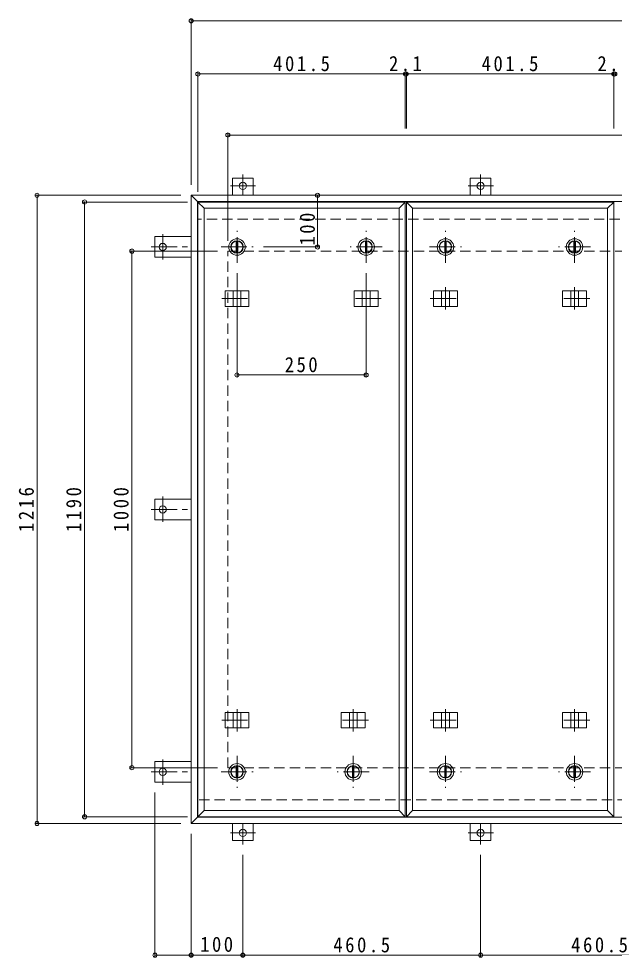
# Model space of a CAD drawing. Units: millimetres at full size, sheet at 1:10. Extents: x -2660 to 2777, y -1962 to 1732.
# Drawn here: x -2660 to -1507, y -333 to 1483 of the extents above; entities that cross this region are included whole.
import ezdxf

# ---------------------------------------------------------------- set-up
doc = ezdxf.new("R2010")
doc.units = ezdxf.units.MM
doc.header["$LTSCALE"] = 10
doc.header["$PDMODE"] = 32
doc.header["$PDSIZE"] = 8
doc.linetypes.add('CHAIN1', pattern=[8, 5, -1, 1, -1])
doc.linetypes.add('DASHED2', pattern=[3, 2, -1])
for name, color, linetype, lineweight in [('0-1_躯体', 2, 'Continuous', 9), ('0-2_仕上', 3, 'Continuous', 9), ('0-3_建具', 4, 'Continuous', 9), ('0-C', 2, 'Continuous', 9), ('0-E', 3, 'Continuous', 9), ('0-F', 7, 'Continuous', 9)]:
    doc.layers.add(name, color=color, linetype=linetype, lineweight=lineweight)
doc.styles.add('ＭＳ ゴシック', font='')
doc.styles.get('ＭＳ ゴシック').set_extended_font_data('MS Gothic')

msp = doc.modelspace()

# ---------------------------------------------------------------- linework, layer by layer
at = {"layer": '0-1_躯体', "linetype": 'DASHED2'}
for p, q in [((-295.89, 1095.44), (-2313.89, 1095.44)), ((-2254.89, 1033.44), (-354.89, 1033.44)), ((-2254.89, 33.44), (-2254.89, 1033.44)), ((-2254.89, 33.44), (-354.89, 33.44)), ((-700.52, -28.56), (-2313.89, -28.56))]:
    msp.add_line(p, q, dxfattribs=at)
at = {"layer": '0-1_躯体', "linetype": 'CHAIN1'}
for p, q in [((-1987.14, 1010.44), (-1987.14, 1072.44)), ((-1583.52, 1010.44), (-1583.52, 1072.44)), ((-1956.14, 1041.44), (-2018.14, 1041.44)), ((-1552.52, 1041.44), (-1614.52, 1041.44))]:
    msp.add_line(p, q, dxfattribs=at)
at = {"layer": '0-1_躯体'}
for p, q in [((-1988.64, 1052.84), (-1988.64, 1030.04)), ((-1985.64, 1052.84), (-1985.64, 1030.04)), ((-1585.02, 1052.84), (-1585.02, 1030.04)), ((-1582.02, 1052.84), (-1582.02, 1030.04))]:
    msp.add_line(p, q, dxfattribs=at)
for centre, radius in [((-1987.14, 1041.44), 16), ((-1583.52, 1041.44), 16), ((-1987.14, 1041.44), 12), ((-1987.14, 1041.44), 11.5), ((-1583.52, 1041.44), 12), ((-1583.52, 1041.44), 11.5)]:
    msp.add_circle(centre, radius, dxfattribs=at)
at = {"layer": '0-2_仕上'}
for p, q in [((-2312.89, 1128.44), (-2300.89, 1116.44)), ((-2312.89, 1128.44), (-1911.39, 1128.44)), ((-2312.89, -61.56), (-2312.89, 1128.44)), ((-1923.39, 1116.44), (-1911.39, 1128.44)), ((-1911.39, 1128.44), (-1911.39, -61.56)), ((-1909.27, 1128.44), (-1897.27, 1116.44)), ((-1909.27, 1128.44), (-1507.77, 1128.44)), ((-1909.27, -61.56), (-1909.27, 1128.44)), ((-1519.77, 1116.44), (-1507.77, 1128.44)), ((-1507.77, 1128.44), (-1507.77, -61.56)), ((-2300.89, 1116.44), (-1923.39, 1116.44)), ((-2300.89, -49.56), (-2300.89, 1116.44)), ((-1923.39, 1116.44), (-1923.39, -49.56)), ((-1897.27, 1116.44), (-1519.77, 1116.44)), ((-1897.27, -49.56), (-1897.27, 1116.44)), ((-1519.77, 1116.44), (-1519.77, -49.56)), ((-2312.89, -61.56), (-2300.89, -49.56)), ((-1909.27, -61.56), (-1897.27, -49.56)), ((-1911.39, -61.56), (-2312.89, -61.56)), ((-1507.77, -61.56), (-1909.27, -61.56))]:
    msp.add_line(p, q, dxfattribs=at)
for points in [[(-1911.39, -61.56), (-1923.39, -49.56), (-2300.89, -49.56)], [(-1507.77, -61.56), (-1519.77, -49.56), (-1897.27, -49.56)]]:
    msp.add_lwpolyline(points, dxfattribs=at)
at = {"layer": '0-3_建具', "color": 2}
for p, q in [((-2325.89, 1141.44), (-2313.89, 1129.44)), ((-283.89, 1141.44), (-2325.89, 1141.44)), ((-2325.89, -74.56), (-2325.89, 1141.44)), ((-295.89, 1129.44), (-2313.89, 1129.44)), ((-2313.89, -62.56), (-2313.89, 1129.44)), ((-2325.89, -74.56), (-2313.89, -62.56)), ((-295.89, -62.56), (-2313.89, -62.56)), ((-283.89, -74.56), (-2325.89, -74.56))]:
    msp.add_line(p, q, dxfattribs=at)
at = {"layer": '0-3_建具', "linetype": 'CHAIN1'}
for p, q in [((-2237.14, 963.56), (-2237.14, 920.32)), ((-1987.14, 963.56), (-1987.14, 920.32)), ((-1833.52, 963.56), (-1833.52, 920.32)), ((-1583.52, 963.56), (-1583.52, 920.32)), ((-2266.55, 941.44), (-2207.73, 941.44)), ((-1957.73, 941.44), (-2016.55, 941.44)), ((-1862.93, 941.44), (-1804.11, 941.44)), ((-1554.11, 941.44), (-1612.93, 941.44)), ((-2237.14, 103.32), (-2237.14, 146.56)), ((-2012.14, 103.32), (-2012.14, 146.56)), ((-1833.52, 103.32), (-1833.52, 146.56)), ((-1583.52, 103.32), (-1583.52, 146.56)), ((-2266.55, 125.44), (-2207.73, 125.44)), ((-1982.73, 125.44), (-2041.55, 125.44)), ((-1862.93, 125.44), (-1804.11, 125.44)), ((-1554.11, 125.44), (-1612.93, 125.44))]:
    msp.add_line(p, q, dxfattribs=at)
at = {"layer": '0-3_建具'}
for p, q in [((-2260.23, 956.44), (-2260.23, 926.44)), ((-2260.23, 956.44), (-2214.06, 956.44)), ((-2244.64, 956.44), (-2244.64, 926.44)), ((-2229.64, 956.44), (-2229.64, 926.44)), ((-2214.06, 956.44), (-2214.06, 926.44)), ((-1964.06, 956.44), (-2010.23, 956.44)), ((-2010.23, 956.44), (-2010.23, 926.44)), ((-1994.64, 956.44), (-1994.64, 926.44)), ((-1979.64, 956.44), (-1979.64, 926.44)), ((-1964.06, 956.44), (-1964.06, 926.44)), ((-1856.61, 956.44), (-1856.61, 926.44)), ((-1856.61, 956.44), (-1810.43, 956.44)), ((-1841.02, 956.44), (-1841.02, 926.44)), ((-1826.02, 956.44), (-1826.02, 926.44)), ((-1810.43, 956.44), (-1810.43, 926.44)), ((-1560.43, 956.44), (-1606.61, 956.44)), ((-1606.61, 956.44), (-1606.61, 926.44)), ((-1591.02, 956.44), (-1591.02, 926.44)), ((-1576.02, 956.44), (-1576.02, 926.44)), ((-1560.43, 956.44), (-1560.43, 926.44)), ((-2260.23, 926.44), (-2214.06, 926.44)), ((-1964.06, 926.44), (-2010.23, 926.44)), ((-1856.61, 926.44), (-1810.43, 926.44)), ((-1560.43, 926.44), (-1606.61, 926.44)), ((-2260.23, 110.44), (-2260.23, 140.44)), ((-2260.23, 140.44), (-2214.06, 140.44)), ((-2244.64, 110.44), (-2244.64, 140.44)), ((-2229.64, 110.44), (-2229.64, 140.44)), ((-2214.06, 110.44), (-2214.06, 140.44)), ((-1989.06, 140.44), (-2035.23, 140.44)), ((-2035.23, 110.44), (-2035.23, 140.44)), ((-2019.64, 110.44), (-2019.64, 140.44)), ((-2004.64, 110.44), (-2004.64, 140.44)), ((-1989.06, 110.44), (-1989.06, 140.44)), ((-1856.61, 110.44), (-1856.61, 140.44)), ((-1856.61, 140.44), (-1810.43, 140.44)), ((-1841.02, 110.44), (-1841.02, 140.44)), ((-1826.02, 110.44), (-1826.02, 140.44)), ((-1810.43, 110.44), (-1810.43, 140.44)), ((-1560.43, 140.44), (-1606.61, 140.44)), ((-1606.61, 110.44), (-1606.61, 140.44)), ((-1591.02, 110.44), (-1591.02, 140.44)), ((-1576.02, 110.44), (-1576.02, 140.44)), ((-1560.43, 110.44), (-1560.43, 140.44)), ((-2260.23, 110.44), (-2214.06, 110.44)), ((-1989.06, 110.44), (-2035.23, 110.44)), ((-1856.61, 110.44), (-1810.43, 110.44)), ((-1560.43, 110.44), (-1606.61, 110.44))]:
    msp.add_line(p, q, dxfattribs=at)
at = {"layer": '0-C', "linetype": 'CHAIN1'}
for p, q in [((-2237.14, 1010.44), (-2237.14, 1072.44)), ((-1833.52, 1010.44), (-1833.52, 1072.44)), ((-2268.14, 1041.44), (-2206.14, 1041.44)), ((-1864.52, 1041.44), (-1802.52, 1041.44)), ((-2237.14, 56.44), (-2237.14, -5.56)), ((-2012.14, 56.44), (-2012.14, -5.56)), ((-1833.52, 56.44), (-1833.52, -5.56)), ((-1583.52, 56.44), (-1583.52, -5.56)), ((-2268.14, 25.44), (-2206.14, 25.44)), ((-1981.14, 25.44), (-2043.14, 25.44)), ((-1864.52, 25.44), (-1802.52, 25.44)), ((-1552.52, 25.44), (-1614.52, 25.44))]:
    msp.add_line(p, q, dxfattribs=at)
at = {"layer": '0-C'}
for p, q in [((-2238.64, 1052.84), (-2238.64, 1030.04)), ((-2235.64, 1052.84), (-2235.64, 1030.04)), ((-1835.02, 1052.84), (-1835.02, 1030.04)), ((-1832.02, 1052.84), (-1832.02, 1030.04)), ((-2238.64, 14.04), (-2238.64, 36.84)), ((-2235.64, 14.04), (-2235.64, 36.84)), ((-2013.64, 14.04), (-2013.64, 36.84)), ((-2010.64, 14.04), (-2010.64, 36.84)), ((-1835.02, 14.04), (-1835.02, 36.84)), ((-1832.02, 14.04), (-1832.02, 36.84)), ((-1585.02, 14.04), (-1585.02, 36.84)), ((-1582.02, 14.04), (-1582.02, 36.84))]:
    msp.add_line(p, q, dxfattribs=at)
for centre, radius in [((-2237.14, 1041.44), 16), ((-1833.52, 1041.44), 16), ((-2237.14, 1041.44), 12), ((-2237.14, 1041.44), 11.5), ((-1833.52, 1041.44), 12), ((-1833.52, 1041.44), 11.5), ((-2237.14, 25.44), 16), ((-2237.14, 25.44), 12), ((-2237.14, 25.44), 11.5), ((-2012.14, 25.44), 16), ((-2012.14, 25.44), 12), ((-2012.14, 25.44), 11.5), ((-1833.52, 25.44), 16), ((-1833.52, 25.44), 12), ((-1833.52, 25.44), 11.5), ((-1583.52, 25.44), 16), ((-1583.52, 25.44), 12), ((-1583.52, 25.44), 11.5)]:
    msp.add_circle(centre, radius, dxfattribs=at)
at = {"layer": '0-E', "linetype": 'CHAIN1'}
for p, q in [((-2225.89, 1181.8), (-2225.89, 1141.64)), ((-1765.39, 1181.8), (-1765.39, 1141.64)), ((-2201.05, 1159.64), (-2249.94, 1159.64)), ((-1740.55, 1159.64), (-1789.44, 1159.64)), ((-2381.09, 1066.28), (-2381.09, 1017.39)), ((-2403.25, 1041.44), (-2325.89, 1041.44)), ((-2381.09, 558.28), (-2381.09, 509.39)), ((-2403.25, 533.44), (-2325.89, 533.44)), ((-2381.09, 0.6), (-2381.09, 49.49)), ((-2403.25, 25.44), (-2325.89, 25.44)), ((-2225.89, -114.92), (-2225.89, -74.76)), ((-1765.39, -114.92), (-1765.39, -74.76)), ((-2201.05, -92.76), (-2249.94, -92.76)), ((-1740.55, -92.76), (-1789.44, -92.76))]:
    msp.add_line(p, q, dxfattribs=at)
at = {"layer": '0-E'}
for p, q in [((-2205.89, 1174.64), (-2245.89, 1174.64)), ((-2245.89, 1141.44), (-2245.89, 1174.64)), ((-2205.89, 1141.44), (-2205.89, 1174.64)), ((-1785.39, 1141.44), (-1785.39, 1174.64)), ((-1745.39, 1174.64), (-1785.39, 1174.64)), ((-1745.39, 1141.44), (-1745.39, 1174.64)), ((-2396.09, 1061.44), (-2396.09, 1021.44)), ((-2325.89, 1061.44), (-2396.09, 1061.44)), ((-2325.89, 1021.44), (-2396.09, 1021.44)), ((-2396.09, 553.44), (-2396.09, 513.44)), ((-2325.89, 553.44), (-2396.09, 553.44)), ((-2325.89, 513.44), (-2396.09, 513.44)), ((-2325.89, 45.44), (-2396.09, 45.44)), ((-2396.09, 5.44), (-2396.09, 45.44)), ((-2325.89, 5.44), (-2396.09, 5.44)), ((-2245.89, -74.56), (-2245.89, -107.76)), ((-2205.89, -74.56), (-2205.89, -107.76)), ((-1785.39, -74.56), (-1785.39, -107.76)), ((-1745.39, -74.56), (-1745.39, -107.76)), ((-2205.89, -107.76), (-2245.89, -107.76)), ((-1745.39, -107.76), (-1785.39, -107.76))]:
    msp.add_line(p, q, dxfattribs=at)
for centre in [(-2225.89, 1159.64), (-1765.39, 1159.64), (-2381.09, 1041.44), (-2381.09, 533.44), (-2381.09, 25.44), (-2225.89, -92.76), (-1765.39, -92.76)]:
    msp.add_circle(centre, 7, dxfattribs=at)
at = {"layer": '0-F'}
for p, q in [((-2325.89, 1482.15), (-2325.89, 1161.44)), ((-2325.89, 1479.15), (-283.89, 1479.15)), ((-2312.89, 1379.36), (-2312.89, 1148.44)), ((-2312.89, 1376.36), (-1911.39, 1376.36)), ((-1911.39, 1379.36), (-1911.39, 1270.68)), ((-1911.39, 1376.36), (-1909.27, 1376.36)), ((-1909.27, 1379.36), (-1909.27, 1270.68)), ((-1909.27, 1376.36), (-1507.77, 1376.36)), ((-1507.77, 1379.36), (-1507.77, 1270.68)), ((-1507.77, 1376.36), (-1505.64, 1376.36)), ((-2254.89, 1261.16), (-2254.89, 1053.44)), ((-2254.89, 1258.16), (-354.89, 1258.16)), ((-2627.28, 1141.44), (-2345.89, 1141.44)), ((-2624.28, 1141.44), (-2624.28, -74.56)), ((-2535.39, 1128.44), (-2332.89, 1128.44)), ((-2532.39, -61.56), (-2532.39, 1128.44)), ((-2081.23, 1141.44), (-2081.23, 1041.44)), ((-2078.23, 1041.44), (-2186.14, 1041.44)), ((-2443.7, 1033.44), (-2274.89, 1033.44)), ((-2440.7, 33.44), (-2440.7, 1033.44)), ((-2237.14, 790.61), (-2237.14, 990.44)), ((-1987.14, 790.61), (-1987.14, 990.44)), ((-2237.14, 793.61), (-1987.14, 793.61)), ((-2443.7, 33.44), (-2274.89, 33.44)), ((-2396.09, -332.39), (-2396.09, -14.56)), ((-2535.39, -61.56), (-2332.89, -61.56)), ((-2627.28, -74.56), (-2345.89, -74.56)), ((-2325.89, -332.39), (-2325.89, -94.56)), ((-2225.89, -332.39), (-2225.89, -134.92)), ((-1765.39, -332.39), (-1765.39, -134.92)), ((-2396.09, -329.39), (-2325.89, -329.39)), ((-2325.89, -329.39), (-2225.89, -329.39)), ((-2225.89, -329.39), (-1765.39, -329.39)), ((-1765.39, -329.39), (-1304.89, -329.39))]:
    msp.add_line(p, q, dxfattribs=at)
for p in [(-2325.89, 1479.15), (-2312.89, 1376.36), (-1911.39, 1376.36), (-1909.27, 1376.36), (-1507.77, 1376.36), (-1505.64, 1376.36), (-2254.89, 1258.16), (-2624.28, 1141.44), (-2081.23, 1141.44), (-2532.39, 1128.44), (-2440.7, 1033.44), (-2081.23, 1041.44), (-2237.14, 793.61), (-1987.14, 793.61), (-2440.7, 33.44), (-2624.28, -74.56), (-2532.39, -61.56), (-2396.09, -329.39), (-2325.89, -329.39), (-2225.89, -329.39), (-1765.39, -329.39)]:
    msp.add_point(p, dxfattribs=at)

# ---------------------------------------------------------------- texts
at = {"layer": '0-F', "color": 2, "char_height": 29.33, "attachment_point": 7, "style": 'ＭＳ ゴシック'}
for s, insert in [('\\T1.28;\\W0.9;401.5', (-2167.14, 1381.36)), ('\\T1.27;\\W0.9;2.1', (-1942.83, 1381.36)), ('\\T1.28;\\W0.9;401.5', (-1763.52, 1381.36)), ('\\T1.27;\\W0.9;2.1', (-1539.21, 1381.36)), ('\\T1.27;\\W0.9;250', (-2144.64, 798.61)), ('\\T1.27;\\W0.9;100', (-2308.39, -323.39)), ('\\T1.28;\\W0.9;460.5', (-2050.64, -324.39)), ('\\T1.28;\\W0.9;460.5', (-1590.14, -324.39))]:
    msp.add_mtext(s, dxfattribs=dict(at, insert=insert))
at = {"layer": '0-F', "color": 2, "char_height": 29.33, "attachment_point": 7, "rotation": 90, "style": 'ＭＳ ゴシック'}
for s, insert in [('\\T1.27;\\W0.9;100', (-2086.02, 1044.22)), ('\\T1.28;\\W0.9;1216', (-2630.28, 489.69)), ('\\T1.28;\\W0.9;1190', (-2538.39, 489.69)), ('\\T1.28;\\W0.9;1000', (-2446.7, 489.69))]:
    msp.add_mtext(s, dxfattribs=dict(at, insert=insert))

doc.saveas('drawing.dxf')
